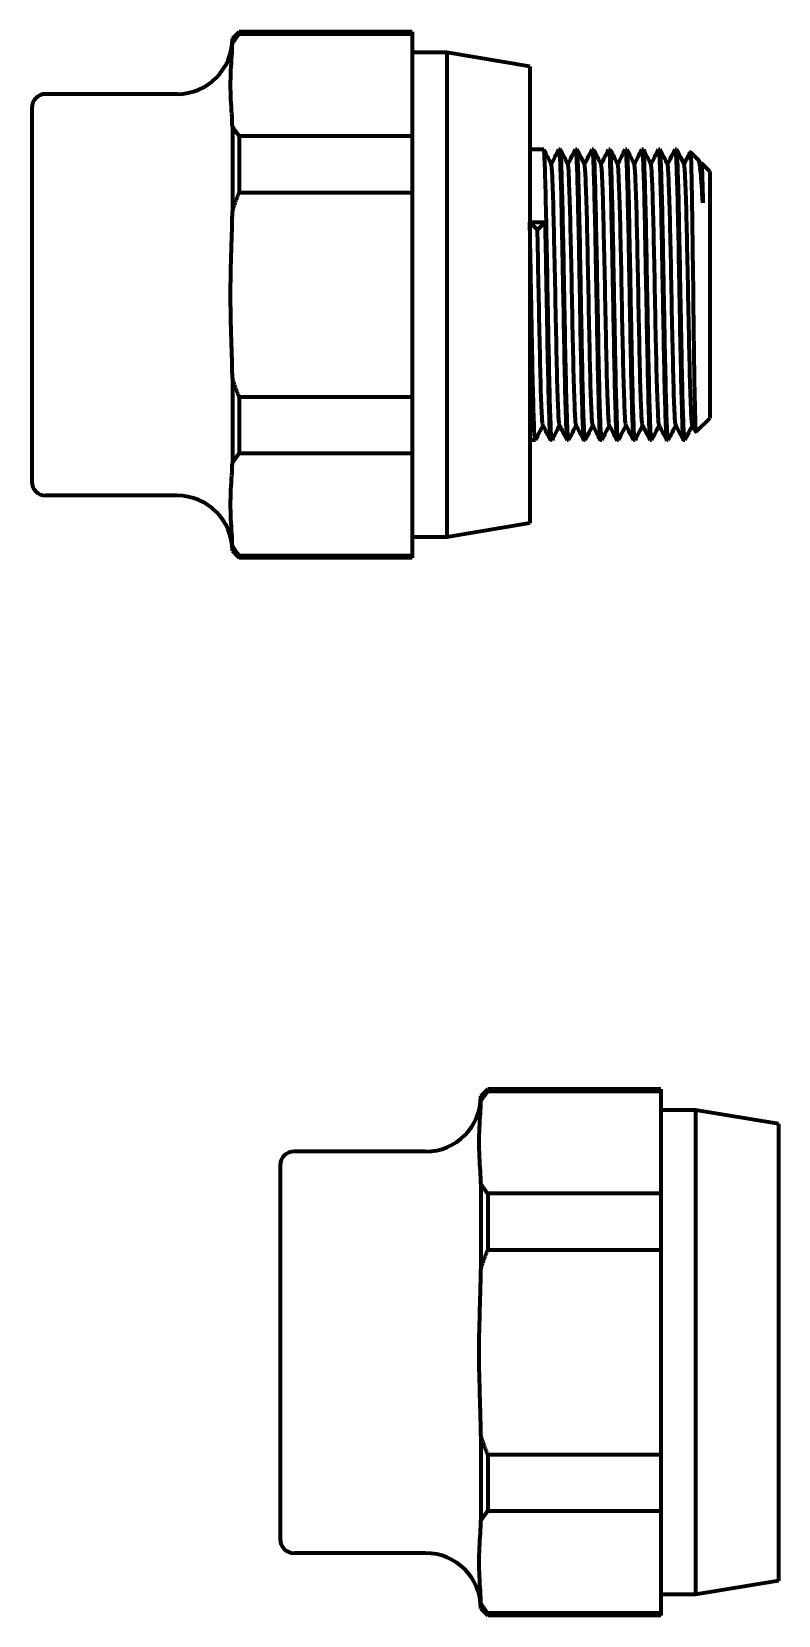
# Model space of a CAD drawing. Header units: millimetres. Extents: x -92220 to 11040, y -5929 to 27498.
# Drawn here: x -84206 to -84152.1, y 23797.8 to 23912.2 of the extents above; entities that cross this region are included whole.
import ezdxf

# ---------------------------------------------------------------- set-up
doc = ezdxf.new("R2010")
doc.units = ezdxf.units.MM
doc.layers.add('100 noprint', color=1, linetype='Continuous', plot=False)

msp = doc.modelspace()

# ---------------------------------------------------------------- linework, layer by layer
at = {"layer": '100 noprint', "color": 5, "lineweight": 80}
for p, q in [((-84191.53, 23911.69), (-84191.03, 23912.19)), ((-84191.53, 23911.69), (-84191.53, 23911.35)), ((-84191.03, 23912.19), (-84191.03, 23912.05)), ((-84178.53, 23912.19), (-84191.03, 23912.19)), ((-84191.03, 23912.05), (-84178.53, 23912.05)), ((-84178.53, 23912.19), (-84178.53, 23912.05)), ((-84178.53, 23912.05), (-84178.53, 23908.35)), ((-84176.03, 23910.69), (-84178.53, 23910.69)), ((-84176.03, 23910.69), (-84176.03, 23875.69)), ((-84170.03, 23909.69), (-84176.03, 23910.69)), ((-84170.03, 23909.69), (-84170.03, 23876.69)), ((-84178.53, 23908.35), (-84178.53, 23904.65)), ((-84195.53, 23907.69), (-84205.03, 23907.69)), ((-84206.03, 23906.69), (-84206.03, 23879.69)), ((-84191.53, 23905.35), (-84191.53, 23899.19)), ((-84178.53, 23904.65), (-84191.03, 23904.65)), ((-84191.03, 23904.65), (-84191.03, 23900.59)), ((-84178.53, 23904.65), (-84178.53, 23900.59)), ((-84169.03, 23903.69), (-84170.03, 23903.69)), ((-84167.83, 23903.69), (-84167.93, 23903.69)), ((-84166.63, 23903.69), (-84166.73, 23903.69)), ((-84165.43, 23903.69), (-84165.53, 23903.69)), ((-84164.23, 23903.69), (-84164.33, 23903.69)), ((-84163.03, 23903.69), (-84163.13, 23903.69)), ((-84161.83, 23903.69), (-84161.93, 23903.69)), ((-84160.63, 23903.69), (-84160.73, 23903.69)), ((-84159.43, 23903.69), (-84159.53, 23903.69)), ((-84157.83, 23902.89), (-84158.43, 23903.49)), ((-84157.68, 23902.6), (-84157.64, 23902.69)), ((-84157.03, 23902.09), (-84157.63, 23902.69)), ((-84157.03, 23902.09), (-84157.03, 23884.29)), ((-84191.03, 23900.59), (-84178.53, 23900.59)), ((-84178.53, 23900.59), (-84178.53, 23893.19)), ((-84169.48, 23897.89), (-84170.03, 23898.44)), ((-84170.03, 23898.44), (-84168.93, 23898.44)), ((-84168.93, 23898.44), (-84169.48, 23897.89)), ((-84178.53, 23893.19), (-84178.53, 23885.79)), ((-84191.53, 23887.19), (-84191.53, 23881.04)), ((-84178.53, 23885.79), (-84191.03, 23885.79)), ((-84191.03, 23885.79), (-84191.03, 23881.74)), ((-84178.53, 23885.79), (-84178.53, 23881.74)), ((-84157.03, 23884.29), (-84158.03, 23883.29)), ((-84191.03, 23881.74), (-84178.53, 23881.74)), ((-84178.53, 23881.74), (-84178.53, 23878.04)), ((-84169.63, 23882.69), (-84170.03, 23882.69)), ((-84168.43, 23882.69), (-84168.53, 23882.69)), ((-84167.23, 23882.69), (-84167.33, 23882.69)), ((-84166.03, 23882.69), (-84166.13, 23882.69)), ((-84164.83, 23882.69), (-84164.93, 23882.69)), ((-84163.63, 23882.69), (-84163.73, 23882.69)), ((-84162.43, 23882.69), (-84162.53, 23882.69)), ((-84161.23, 23882.69), (-84161.33, 23882.69)), ((-84160.03, 23882.69), (-84160.13, 23882.69)), ((-84158.83, 23882.69), (-84158.93, 23882.69)), ((-84195.53, 23878.69), (-84205.03, 23878.69)), ((-84178.53, 23878.04), (-84178.53, 23874.34)), ((-84170.03, 23876.69), (-84176.03, 23875.69)), ((-84191.53, 23875.04), (-84191.53, 23874.69)), ((-84176.03, 23875.69), (-84178.53, 23875.69)), ((-84191.53, 23874.69), (-84191.03, 23874.19)), ((-84178.53, 23874.34), (-84191.03, 23874.34)), ((-84191.03, 23874.34), (-84191.03, 23874.19)), ((-84178.53, 23874.19), (-84191.03, 23874.19)), ((-84178.53, 23874.34), (-84178.53, 23874.19)), ((-84173.57, 23835.31), (-84173.07, 23835.81)), ((-84173.57, 23835.31), (-84173.57, 23834.97)), ((-84173.07, 23835.81), (-84173.07, 23835.67)), ((-84160.57, 23835.81), (-84173.07, 23835.81)), ((-84173.07, 23835.67), (-84160.57, 23835.67)), ((-84160.57, 23835.81), (-84160.57, 23835.67)), ((-84160.57, 23835.67), (-84160.57, 23831.97)), ((-84158.07, 23834.31), (-84160.57, 23834.31)), ((-84158.07, 23834.31), (-84158.07, 23799.31)), ((-84152.07, 23833.31), (-84158.07, 23834.31)), ((-84152.07, 23833.31), (-84152.07, 23800.31)), ((-84160.57, 23831.97), (-84160.57, 23828.27)), ((-84188.07, 23830.31), (-84188.07, 23803.31)), ((-84177.57, 23831.31), (-84187.07, 23831.31)), ((-84173.57, 23828.97), (-84173.57, 23822.81)), ((-84160.57, 23828.27), (-84173.07, 23828.27)), ((-84173.07, 23828.27), (-84173.07, 23824.21)), ((-84160.57, 23828.27), (-84160.57, 23824.21)), ((-84173.07, 23824.21), (-84160.57, 23824.21)), ((-84160.57, 23824.21), (-84160.57, 23816.81)), ((-84160.57, 23816.81), (-84160.57, 23809.41)), ((-84173.57, 23810.81), (-84173.57, 23804.66)), ((-84160.57, 23809.41), (-84173.07, 23809.41)), ((-84173.07, 23809.41), (-84173.07, 23805.36)), ((-84160.57, 23809.41), (-84160.57, 23805.36)), ((-84173.07, 23805.36), (-84160.57, 23805.36)), ((-84160.57, 23805.36), (-84160.57, 23801.66)), ((-84177.57, 23802.31), (-84187.07, 23802.31)), ((-84160.57, 23801.66), (-84160.57, 23797.96)), ((-84158.07, 23799.31), (-84160.57, 23799.31)), ((-84152.07, 23800.31), (-84158.07, 23799.31)), ((-84173.57, 23798.66), (-84173.57, 23798.31)), ((-84173.57, 23798.31), (-84173.07, 23797.81)), ((-84160.57, 23797.96), (-84173.07, 23797.96)), ((-84173.07, 23797.96), (-84173.07, 23797.81)), ((-84160.57, 23797.81), (-84173.07, 23797.81)), ((-84160.57, 23797.96), (-84160.57, 23797.81))]:
    msp.add_line(p, q, dxfattribs=at)
for centre, radius, start, end in [((-84195.53, 23911.69), 4, 270, 0), ((-84205.03, 23906.69), 1, 90, 180), ((-84205.03, 23879.69), 1, 180, 270), ((-84195.53, 23874.69), 4, 0, 90), ((-84177.57, 23835.31), 4, 270, 0), ((-84187.07, 23830.31), 1, 90, 180), ((-84187.07, 23803.31), 1, 180, 270), ((-84177.57, 23798.31), 4, 0, 90)]:
    msp.add_arc(centre, radius, start, end, dxfattribs=at)
for points in [[(-84191.53, 23911.35), (-84191.31, 23911.69), (-84191.03, 23912.05)], [(-84191.03, 23904.65), (-84191.31, 23905), (-84191.53, 23905.35)], [(-84191.53, 23899.19), (-84191.31, 23899.88), (-84191.03, 23900.59)], [(-84191.03, 23885.79), (-84191.31, 23886.5), (-84191.53, 23887.19)], [(-84191.53, 23881.04), (-84191.31, 23881.38), (-84191.03, 23881.74)], [(-84191.03, 23874.34), (-84191.31, 23874.69), (-84191.53, 23875.04)], [(-84173.57, 23834.97), (-84173.35, 23835.31), (-84173.07, 23835.67)], [(-84173.07, 23828.27), (-84173.35, 23828.62), (-84173.57, 23828.97)], [(-84173.57, 23822.81), (-84173.35, 23823.5), (-84173.07, 23824.21)], [(-84173.07, 23809.41), (-84173.35, 23810.12), (-84173.57, 23810.81)], [(-84173.57, 23804.66), (-84173.35, 23805), (-84173.07, 23805.36)], [(-84173.07, 23797.96), (-84173.35, 23798.31), (-84173.57, 23798.66)]]:
    msp.add_rational_spline(points, [1, 1.00069694427, 1], degree=2, dxfattribs=at)
for points, knots in [([(-84191.53, 23905.35), (-84191.53, 23905.63), (-84191.55, 23905.97), (-84191.61, 23906.91), (-84191.66, 23907.69), (-84191.66, 23908.35), (-84191.66, 23909.01), (-84191.61, 23909.79), (-84191.55, 23910.73), (-84191.53, 23911.07), (-84191.53, 23911.35)], [-0.562687, -0.562687, -0.562687, -0.562687, -0.393512, -0.393512, 0, 0, 0, 0.393512, 0.393512, 0.562687, 0.562687, 0.562687, 0.562687]), ([(-84168.43, 23882.7), (-84168.45, 23882.65), (-84168.48, 23882.9), (-84168.51, 23883.45), (-84168.53, 23883.99), (-84168.56, 23884.82), (-84168.59, 23885.86), (-84168.61, 23886.9), (-84168.64, 23888.16), (-84168.67, 23889.52), (-84168.69, 23890.89), (-84168.72, 23892.36), (-84168.75, 23893.81), (-84168.77, 23895.27), (-84168.8, 23896.71), (-84168.83, 23898), (-84168.85, 23899.3), (-84168.88, 23900.45), (-84168.91, 23901.37), (-84168.93, 23902.28), (-84168.96, 23902.96), (-84168.98, 23903.34), (-84169, 23903.57), (-84169.02, 23903.69), (-84169.03, 23903.69)], [59.653898, 59.653898, 59.653898, 59.653898, 60.070985, 60.070985, 60.070985, 60.487667, 60.487667, 60.487667, 60.904001, 60.904001, 60.904001, 61.320046, 61.320046, 61.320046, 61.736976, 61.736976, 61.736976, 62.153196, 62.153196, 62.153196, 62.569837, 62.569837, 62.569837, 62.831853, 62.831853, 62.831853, 62.831853]), ([(-84167.94, 23903.69), (-84167.92, 23903.74), (-84167.89, 23903.48), (-84167.86, 23902.94), (-84167.84, 23902.4), (-84167.81, 23901.57), (-84167.78, 23900.53), (-84167.76, 23899.49), (-84167.73, 23898.23), (-84167.7, 23896.86), (-84167.68, 23895.5), (-84167.65, 23894.03), (-84167.62, 23892.58), (-84167.6, 23891.12), (-84167.57, 23889.68), (-84167.54, 23888.38), (-84167.52, 23887.09), (-84167.49, 23885.94), (-84167.46, 23885.02), (-84167.44, 23884.11), (-84167.41, 23883.43), (-84167.38, 23883.05), (-84167.37, 23882.81), (-84167.35, 23882.69), (-84167.33, 23882.69)], [-62.868215, -62.868215, -62.868215, -62.868215, -62.451129, -62.451129, -62.451129, -62.034447, -62.034447, -62.034447, -61.618112, -61.618112, -61.618112, -61.202068, -61.202068, -61.202068, -60.785138, -60.785138, -60.785138, -60.368917, -60.368917, -60.368917, -59.952277, -59.952277, -59.952277, -59.69026, -59.69026, -59.69026, -59.69026]), ([(-84167.23, 23882.7), (-84167.25, 23882.65), (-84167.28, 23882.9), (-84167.31, 23883.45), (-84167.33, 23883.99), (-84167.36, 23884.82), (-84167.39, 23885.86), (-84167.41, 23886.9), (-84167.44, 23888.16), (-84167.47, 23889.52), (-84167.49, 23890.89), (-84167.52, 23892.36), (-84167.55, 23893.81), (-84167.57, 23895.27), (-84167.6, 23896.71), (-84167.63, 23898), (-84167.65, 23899.3), (-84167.68, 23900.45), (-84167.71, 23901.37), (-84167.73, 23902.28), (-84167.76, 23902.96), (-84167.78, 23903.34), (-84167.8, 23903.57), (-84167.82, 23903.69), (-84167.83, 23903.69)], [53.370713, 53.370713, 53.370713, 53.370713, 53.7878, 53.7878, 53.7878, 54.204481, 54.204481, 54.204481, 54.620816, 54.620816, 54.620816, 55.036861, 55.036861, 55.036861, 55.453791, 55.453791, 55.453791, 55.870011, 55.870011, 55.870011, 56.286651, 56.286651, 56.286651, 56.548668, 56.548668, 56.548668, 56.548668]), ([(-84166.74, 23903.69), (-84166.72, 23903.74), (-84166.69, 23903.48), (-84166.66, 23902.94), (-84166.64, 23902.4), (-84166.61, 23901.57), (-84166.58, 23900.53), (-84166.56, 23899.49), (-84166.53, 23898.23), (-84166.5, 23896.86), (-84166.48, 23895.5), (-84166.45, 23894.03), (-84166.42, 23892.58), (-84166.4, 23891.12), (-84166.37, 23889.68), (-84166.34, 23888.38), (-84166.32, 23887.09), (-84166.29, 23885.94), (-84166.26, 23885.02), (-84166.24, 23884.11), (-84166.21, 23883.43), (-84166.18, 23883.05), (-84166.17, 23882.81), (-84166.15, 23882.69), (-84166.13, 23882.69)], [-56.58503, -56.58503, -56.58503, -56.58503, -56.167943, -56.167943, -56.167943, -55.751262, -55.751262, -55.751262, -55.334927, -55.334927, -55.334927, -54.918882, -54.918882, -54.918882, -54.501952, -54.501952, -54.501952, -54.085732, -54.085732, -54.085732, -53.669091, -53.669091, -53.669091, -53.407075, -53.407075, -53.407075, -53.407075]), ([(-84166.03, 23882.7), (-84166.05, 23882.65), (-84166.08, 23882.9), (-84166.11, 23883.45), (-84166.13, 23883.99), (-84166.16, 23884.82), (-84166.19, 23885.86), (-84166.21, 23886.9), (-84166.24, 23888.16), (-84166.27, 23889.52), (-84166.29, 23890.89), (-84166.32, 23892.36), (-84166.35, 23893.81), (-84166.37, 23895.27), (-84166.4, 23896.71), (-84166.43, 23898), (-84166.45, 23899.3), (-84166.48, 23900.45), (-84166.51, 23901.37), (-84166.53, 23902.28), (-84166.56, 23902.96), (-84166.58, 23903.34), (-84166.6, 23903.57), (-84166.62, 23903.69), (-84166.63, 23903.69)], [47.087528, 47.087528, 47.087528, 47.087528, 47.504614, 47.504614, 47.504614, 47.921296, 47.921296, 47.921296, 48.33763, 48.33763, 48.33763, 48.753675, 48.753675, 48.753675, 49.170605, 49.170605, 49.170605, 49.586826, 49.586826, 49.586826, 50.003466, 50.003466, 50.003466, 50.265482, 50.265482, 50.265482, 50.265482]), ([(-84165.54, 23903.69), (-84165.52, 23903.74), (-84165.49, 23903.48), (-84165.46, 23902.94), (-84165.44, 23902.4), (-84165.41, 23901.57), (-84165.38, 23900.53), (-84165.36, 23899.49), (-84165.33, 23898.23), (-84165.3, 23896.86), (-84165.28, 23895.5), (-84165.25, 23894.03), (-84165.22, 23892.58), (-84165.2, 23891.12), (-84165.17, 23889.68), (-84165.14, 23888.38), (-84165.12, 23887.09), (-84165.09, 23885.94), (-84165.06, 23885.02), (-84165.04, 23884.11), (-84165.01, 23883.43), (-84164.98, 23883.05), (-84164.97, 23882.81), (-84164.95, 23882.69), (-84164.93, 23882.69)], [-50.301845, -50.301845, -50.301845, -50.301845, -49.884758, -49.884758, -49.884758, -49.468076, -49.468076, -49.468076, -49.051742, -49.051742, -49.051742, -48.635697, -48.635697, -48.635697, -48.218767, -48.218767, -48.218767, -47.802546, -47.802546, -47.802546, -47.385906, -47.385906, -47.385906, -47.12389, -47.12389, -47.12389, -47.12389]), ([(-84164.83, 23882.7), (-84164.85, 23882.65), (-84164.88, 23882.9), (-84164.91, 23883.45), (-84164.93, 23883.99), (-84164.96, 23884.82), (-84164.99, 23885.86), (-84165.01, 23886.9), (-84165.04, 23888.16), (-84165.07, 23889.52), (-84165.09, 23890.89), (-84165.12, 23892.36), (-84165.15, 23893.81), (-84165.17, 23895.27), (-84165.2, 23896.71), (-84165.23, 23898), (-84165.25, 23899.3), (-84165.28, 23900.45), (-84165.31, 23901.37), (-84165.33, 23902.28), (-84165.36, 23902.96), (-84165.38, 23903.34), (-84165.4, 23903.57), (-84165.42, 23903.69), (-84165.43, 23903.69)], [40.804342, 40.804342, 40.804342, 40.804342, 41.221429, 41.221429, 41.221429, 41.638111, 41.638111, 41.638111, 42.054445, 42.054445, 42.054445, 42.47049, 42.47049, 42.47049, 42.88742, 42.88742, 42.88742, 43.30364, 43.30364, 43.30364, 43.720281, 43.720281, 43.720281, 43.982297, 43.982297, 43.982297, 43.982297]), ([(-84164.34, 23903.69), (-84164.32, 23903.74), (-84164.29, 23903.48), (-84164.26, 23902.94), (-84164.24, 23902.4), (-84164.21, 23901.57), (-84164.18, 23900.53), (-84164.16, 23899.49), (-84164.13, 23898.23), (-84164.1, 23896.86), (-84164.08, 23895.5), (-84164.05, 23894.03), (-84164.02, 23892.58), (-84164, 23891.12), (-84163.97, 23889.68), (-84163.94, 23888.38), (-84163.92, 23887.09), (-84163.89, 23885.94), (-84163.86, 23885.02), (-84163.84, 23884.11), (-84163.81, 23883.43), (-84163.78, 23883.05), (-84163.77, 23882.81), (-84163.75, 23882.69), (-84163.73, 23882.69)], [-44.018659, -44.018659, -44.018659, -44.018659, -43.601573, -43.601573, -43.601573, -43.184891, -43.184891, -43.184891, -42.768556, -42.768556, -42.768556, -42.352512, -42.352512, -42.352512, -41.935582, -41.935582, -41.935582, -41.519361, -41.519361, -41.519361, -41.102721, -41.102721, -41.102721, -40.840704, -40.840704, -40.840704, -40.840704]), ([(-84163.63, 23882.7), (-84163.65, 23882.65), (-84163.68, 23882.9), (-84163.71, 23883.45), (-84163.73, 23883.99), (-84163.76, 23884.82), (-84163.79, 23885.86), (-84163.81, 23886.9), (-84163.84, 23888.16), (-84163.87, 23889.52), (-84163.89, 23890.89), (-84163.92, 23892.36), (-84163.95, 23893.81), (-84163.97, 23895.27), (-84164, 23896.71), (-84164.03, 23898), (-84164.05, 23899.3), (-84164.08, 23900.45), (-84164.11, 23901.37), (-84164.13, 23902.28), (-84164.16, 23902.96), (-84164.18, 23903.34), (-84164.2, 23903.57), (-84164.22, 23903.69), (-84164.23, 23903.69)], [34.521157, 34.521157, 34.521157, 34.521157, 34.938244, 34.938244, 34.938244, 35.354925, 35.354925, 35.354925, 35.77126, 35.77126, 35.77126, 36.187305, 36.187305, 36.187305, 36.604235, 36.604235, 36.604235, 37.020455, 37.020455, 37.020455, 37.437096, 37.437096, 37.437096, 37.699112, 37.699112, 37.699112, 37.699112]), ([(-84163.14, 23903.69), (-84163.12, 23903.74), (-84163.09, 23903.48), (-84163.06, 23902.94), (-84163.04, 23902.4), (-84163.01, 23901.57), (-84162.98, 23900.53), (-84162.96, 23899.49), (-84162.93, 23898.23), (-84162.9, 23896.86), (-84162.88, 23895.5), (-84162.85, 23894.03), (-84162.82, 23892.58), (-84162.8, 23891.12), (-84162.77, 23889.68), (-84162.74, 23888.38), (-84162.72, 23887.09), (-84162.69, 23885.94), (-84162.66, 23885.02), (-84162.64, 23884.11), (-84162.61, 23883.43), (-84162.58, 23883.05), (-84162.57, 23882.81), (-84162.55, 23882.69), (-84162.53, 23882.69)], [-37.735474, -37.735474, -37.735474, -37.735474, -37.318387, -37.318387, -37.318387, -36.901706, -36.901706, -36.901706, -36.485371, -36.485371, -36.485371, -36.069326, -36.069326, -36.069326, -35.652396, -35.652396, -35.652396, -35.236176, -35.236176, -35.236176, -34.819536, -34.819536, -34.819536, -34.557519, -34.557519, -34.557519, -34.557519]), ([(-84162.43, 23882.7), (-84162.45, 23882.65), (-84162.48, 23882.9), (-84162.51, 23883.45), (-84162.53, 23883.99), (-84162.56, 23884.82), (-84162.59, 23885.86), (-84162.61, 23886.9), (-84162.64, 23888.16), (-84162.67, 23889.52), (-84162.69, 23890.89), (-84162.72, 23892.36), (-84162.75, 23893.81), (-84162.77, 23895.27), (-84162.8, 23896.71), (-84162.83, 23898), (-84162.85, 23899.3), (-84162.88, 23900.45), (-84162.91, 23901.37), (-84162.93, 23902.28), (-84162.96, 23902.96), (-84162.98, 23903.34), (-84163, 23903.57), (-84163.02, 23903.69), (-84163.03, 23903.69)], [28.237972, 28.237972, 28.237972, 28.237972, 28.655058, 28.655058, 28.655058, 29.07174, 29.07174, 29.07174, 29.488075, 29.488075, 29.488075, 29.904119, 29.904119, 29.904119, 30.321049, 30.321049, 30.321049, 30.73727, 30.73727, 30.73727, 31.15391, 31.15391, 31.15391, 31.415927, 31.415927, 31.415927, 31.415927]), ([(-84161.94, 23903.69), (-84161.92, 23903.74), (-84161.89, 23903.48), (-84161.86, 23902.94), (-84161.84, 23902.4), (-84161.81, 23901.57), (-84161.78, 23900.53), (-84161.76, 23899.49), (-84161.73, 23898.23), (-84161.7, 23896.86), (-84161.68, 23895.5), (-84161.65, 23894.03), (-84161.62, 23892.58), (-84161.6, 23891.12), (-84161.57, 23889.68), (-84161.54, 23888.38), (-84161.52, 23887.09), (-84161.49, 23885.94), (-84161.46, 23885.02), (-84161.44, 23884.11), (-84161.41, 23883.43), (-84161.38, 23883.05), (-84161.37, 23882.81), (-84161.35, 23882.69), (-84161.33, 23882.69)], [-31.452289, -31.452289, -31.452289, -31.452289, -31.035202, -31.035202, -31.035202, -30.61852, -30.61852, -30.61852, -30.202186, -30.202186, -30.202186, -29.786141, -29.786141, -29.786141, -29.369211, -29.369211, -29.369211, -28.952991, -28.952991, -28.952991, -28.53635, -28.53635, -28.53635, -28.274334, -28.274334, -28.274334, -28.274334]), ([(-84161.23, 23882.7), (-84161.25, 23882.65), (-84161.28, 23882.9), (-84161.31, 23883.45), (-84161.33, 23883.99), (-84161.36, 23884.82), (-84161.39, 23885.86), (-84161.41, 23886.9), (-84161.44, 23888.16), (-84161.47, 23889.52), (-84161.49, 23890.89), (-84161.52, 23892.36), (-84161.55, 23893.81), (-84161.57, 23895.27), (-84161.6, 23896.71), (-84161.63, 23898), (-84161.65, 23899.3), (-84161.68, 23900.45), (-84161.71, 23901.37), (-84161.73, 23902.28), (-84161.76, 23902.96), (-84161.78, 23903.34), (-84161.8, 23903.57), (-84161.82, 23903.69), (-84161.83, 23903.69)], [21.954786, 21.954786, 21.954786, 21.954786, 22.371873, 22.371873, 22.371873, 22.788555, 22.788555, 22.788555, 23.204889, 23.204889, 23.204889, 23.620934, 23.620934, 23.620934, 24.037864, 24.037864, 24.037864, 24.454085, 24.454085, 24.454085, 24.870725, 24.870725, 24.870725, 25.132741, 25.132741, 25.132741, 25.132741]), ([(-84160.74, 23903.69), (-84160.72, 23903.74), (-84160.69, 23903.48), (-84160.66, 23902.94), (-84160.64, 23902.4), (-84160.61, 23901.57), (-84160.58, 23900.53), (-84160.56, 23899.49), (-84160.53, 23898.23), (-84160.5, 23896.86), (-84160.48, 23895.5), (-84160.45, 23894.03), (-84160.42, 23892.58), (-84160.4, 23891.12), (-84160.37, 23889.68), (-84160.34, 23888.38), (-84160.32, 23887.09), (-84160.29, 23885.94), (-84160.26, 23885.02), (-84160.24, 23884.11), (-84160.21, 23883.43), (-84160.18, 23883.05), (-84160.17, 23882.81), (-84160.15, 23882.69), (-84160.13, 23882.69)], [-25.169103, -25.169103, -25.169103, -25.169103, -24.752017, -24.752017, -24.752017, -24.335335, -24.335335, -24.335335, -23.919001, -23.919001, -23.919001, -23.502956, -23.502956, -23.502956, -23.086026, -23.086026, -23.086026, -22.669805, -22.669805, -22.669805, -22.253165, -22.253165, -22.253165, -21.991149, -21.991149, -21.991149, -21.991149]), ([(-84160.03, 23882.7), (-84160.05, 23882.65), (-84160.08, 23882.9), (-84160.11, 23883.45), (-84160.13, 23883.99), (-84160.16, 23884.82), (-84160.19, 23885.86), (-84160.21, 23886.9), (-84160.24, 23888.16), (-84160.27, 23889.52), (-84160.29, 23890.89), (-84160.32, 23892.36), (-84160.35, 23893.81), (-84160.37, 23895.27), (-84160.4, 23896.71), (-84160.43, 23898), (-84160.45, 23899.3), (-84160.48, 23900.45), (-84160.51, 23901.37), (-84160.53, 23902.28), (-84160.56, 23902.96), (-84160.58, 23903.34), (-84160.6, 23903.57), (-84160.62, 23903.69), (-84160.63, 23903.69)], [15.671601, 15.671601, 15.671601, 15.671601, 16.088688, 16.088688, 16.088688, 16.505369, 16.505369, 16.505369, 16.921704, 16.921704, 16.921704, 17.337749, 17.337749, 17.337749, 17.754679, 17.754679, 17.754679, 18.170899, 18.170899, 18.170899, 18.58754, 18.58754, 18.58754, 18.849556, 18.849556, 18.849556, 18.849556]), ([(-84159.54, 23903.69), (-84159.52, 23903.74), (-84159.49, 23903.48), (-84159.46, 23902.94), (-84159.44, 23902.4), (-84159.41, 23901.57), (-84159.38, 23900.53), (-84159.36, 23899.49), (-84159.33, 23898.23), (-84159.3, 23896.86), (-84159.28, 23895.5), (-84159.25, 23894.03), (-84159.22, 23892.58), (-84159.2, 23891.12), (-84159.17, 23889.68), (-84159.14, 23888.38), (-84159.12, 23887.09), (-84159.09, 23885.94), (-84159.06, 23885.02), (-84159.04, 23884.11), (-84159.01, 23883.43), (-84158.98, 23883.05), (-84158.97, 23882.81), (-84158.95, 23882.69), (-84158.93, 23882.69)], [-18.885918, -18.885918, -18.885918, -18.885918, -18.468832, -18.468832, -18.468832, -18.05215, -18.05215, -18.05215, -17.635815, -17.635815, -17.635815, -17.21977, -17.21977, -17.21977, -16.80284, -16.80284, -16.80284, -16.38662, -16.38662, -16.38662, -15.96998, -15.96998, -15.96998, -15.707963, -15.707963, -15.707963, -15.707963]), ([(-84158.83, 23882.7), (-84158.85, 23882.65), (-84158.88, 23882.9), (-84158.91, 23883.45), (-84158.93, 23883.99), (-84158.96, 23884.82), (-84158.99, 23885.86), (-84159.01, 23886.9), (-84159.04, 23888.16), (-84159.07, 23889.52), (-84159.09, 23890.89), (-84159.12, 23892.36), (-84159.15, 23893.81), (-84159.17, 23895.27), (-84159.2, 23896.71), (-84159.23, 23898), (-84159.25, 23899.3), (-84159.28, 23900.45), (-84159.31, 23901.37), (-84159.33, 23902.28), (-84159.36, 23902.96), (-84159.38, 23903.34), (-84159.4, 23903.57), (-84159.42, 23903.69), (-84159.43, 23903.69)], [9.388416, 9.388416, 9.388416, 9.388416, 9.805502, 9.805502, 9.805502, 10.222184, 10.222184, 10.222184, 10.638519, 10.638519, 10.638519, 11.054563, 11.054563, 11.054563, 11.471494, 11.471494, 11.471494, 11.887714, 11.887714, 11.887714, 12.304354, 12.304354, 12.304354, 12.566371, 12.566371, 12.566371, 12.566371]), ([(-84158.44, 23903.49), (-84158.44, 23903.49), (-84158.44, 23903.49), (-84158.42, 23903.5), (-84158.4, 23903.24), (-84158.37, 23902.22), (-84158.35, 23901.48), (-84158.32, 23899.62), (-84158.3, 23898.51), (-84158.27, 23896.08), (-84158.25, 23894.78), (-84158.22, 23892.15), (-84158.21, 23890.85), (-84158.17, 23888.41), (-84158.16, 23887.3), (-84158.12, 23885.42), (-84158.11, 23884.67), (-84158.07, 23883.62), (-84158.06, 23883.33), (-84158.04, 23883.29), (-84158.04, 23883.29), (-84158.03, 23883.29)], [1.601128, 1.601128, 1.601128, 1.601128, 1.625689, 1.625689, 2.027372, 2.027372, 2.427158, 2.427158, 2.825048, 2.825048, 3.221042, 3.221042, 3.615138, 3.615138, 4.007338, 4.007338, 4.39764, 4.39764, 4.786045, 4.786045, 4.82548, 4.82548, 4.82548, 4.82548]), ([(-84167.89, 23883.8), (-84167.92, 23883.86), (-84167.95, 23884.2), (-84167.97, 23884.81), (-84168, 23885.42), (-84168.03, 23886.28), (-84168.06, 23887.33), (-84168.08, 23888.38), (-84168.11, 23889.61), (-84168.14, 23890.91), (-84168.17, 23892.26), (-84168.19, 23893.68), (-84168.22, 23895.05), (-84168.25, 23896.36), (-84168.28, 23897.62), (-84168.3, 23898.71), (-84168.33, 23899.79), (-84168.36, 23900.71), (-84168.39, 23901.37), (-84168.41, 23902.03), (-84168.44, 23902.44), (-84168.47, 23902.56), (-84168.47, 23902.57), (-84168.47, 23902.58), (-84168.48, 23902.59)], [59.730873, 59.730873, 59.730873, 59.730873, 60.159537, 60.159537, 60.159537, 60.587791, 60.587791, 60.587791, 61.015697, 61.015697, 61.015697, 61.459583, 61.459583, 61.459583, 61.887865, 61.887865, 61.887865, 62.315505, 62.315505, 62.315505, 62.743205, 62.743205, 62.743205, 62.79124, 62.79124, 62.79124, 62.79124]), ([(-84166.69, 23883.8), (-84166.72, 23883.86), (-84166.75, 23884.2), (-84166.77, 23884.81), (-84166.8, 23885.42), (-84166.83, 23886.28), (-84166.86, 23887.33), (-84166.88, 23888.38), (-84166.91, 23889.61), (-84166.94, 23890.91), (-84166.97, 23892.26), (-84166.99, 23893.68), (-84167.02, 23895.05), (-84167.05, 23896.36), (-84167.08, 23897.62), (-84167.1, 23898.71), (-84167.13, 23899.79), (-84167.16, 23900.71), (-84167.19, 23901.37), (-84167.21, 23902.03), (-84167.24, 23902.44), (-84167.27, 23902.56), (-84167.27, 23902.57), (-84167.27, 23902.58), (-84167.28, 23902.59)], [53.447688, 53.447688, 53.447688, 53.447688, 53.876352, 53.876352, 53.876352, 54.304606, 54.304606, 54.304606, 54.732512, 54.732512, 54.732512, 55.176398, 55.176398, 55.176398, 55.60468, 55.60468, 55.60468, 56.03232, 56.03232, 56.03232, 56.46002, 56.46002, 56.46002, 56.508055, 56.508055, 56.508055, 56.508055]), ([(-84165.49, 23883.8), (-84165.52, 23883.86), (-84165.55, 23884.2), (-84165.57, 23884.81), (-84165.6, 23885.42), (-84165.63, 23886.28), (-84165.66, 23887.33), (-84165.68, 23888.38), (-84165.71, 23889.61), (-84165.74, 23890.91), (-84165.77, 23892.26), (-84165.79, 23893.68), (-84165.82, 23895.05), (-84165.85, 23896.36), (-84165.88, 23897.62), (-84165.9, 23898.71), (-84165.93, 23899.79), (-84165.96, 23900.71), (-84165.99, 23901.37), (-84166.01, 23902.03), (-84166.04, 23902.44), (-84166.07, 23902.56), (-84166.07, 23902.57), (-84166.07, 23902.58), (-84166.08, 23902.59)], [47.164503, 47.164503, 47.164503, 47.164503, 47.593166, 47.593166, 47.593166, 48.02142, 48.02142, 48.02142, 48.449327, 48.449327, 48.449327, 48.893213, 48.893213, 48.893213, 49.321494, 49.321494, 49.321494, 49.749135, 49.749135, 49.749135, 50.176835, 50.176835, 50.176835, 50.224869, 50.224869, 50.224869, 50.224869]), ([(-84164.29, 23883.8), (-84164.32, 23883.86), (-84164.35, 23884.2), (-84164.37, 23884.81), (-84164.4, 23885.42), (-84164.43, 23886.28), (-84164.46, 23887.33), (-84164.48, 23888.38), (-84164.51, 23889.61), (-84164.54, 23890.91), (-84164.57, 23892.26), (-84164.59, 23893.68), (-84164.62, 23895.05), (-84164.65, 23896.36), (-84164.68, 23897.62), (-84164.7, 23898.71), (-84164.73, 23899.79), (-84164.76, 23900.71), (-84164.79, 23901.37), (-84164.81, 23902.03), (-84164.84, 23902.44), (-84164.87, 23902.56), (-84164.87, 23902.57), (-84164.87, 23902.58), (-84164.88, 23902.59)], [40.881317, 40.881317, 40.881317, 40.881317, 41.309981, 41.309981, 41.309981, 41.738235, 41.738235, 41.738235, 42.166142, 42.166142, 42.166142, 42.610027, 42.610027, 42.610027, 43.038309, 43.038309, 43.038309, 43.465949, 43.465949, 43.465949, 43.893649, 43.893649, 43.893649, 43.941684, 43.941684, 43.941684, 43.941684]), ([(-84163.09, 23883.8), (-84163.12, 23883.86), (-84163.15, 23884.2), (-84163.17, 23884.81), (-84163.2, 23885.42), (-84163.23, 23886.28), (-84163.26, 23887.33), (-84163.28, 23888.38), (-84163.31, 23889.61), (-84163.34, 23890.91), (-84163.37, 23892.26), (-84163.39, 23893.68), (-84163.42, 23895.05), (-84163.45, 23896.36), (-84163.48, 23897.62), (-84163.5, 23898.71), (-84163.53, 23899.79), (-84163.56, 23900.71), (-84163.59, 23901.37), (-84163.61, 23902.03), (-84163.64, 23902.44), (-84163.67, 23902.56), (-84163.67, 23902.57), (-84163.67, 23902.58), (-84163.68, 23902.59)], [34.598132, 34.598132, 34.598132, 34.598132, 35.026796, 35.026796, 35.026796, 35.45505, 35.45505, 35.45505, 35.882956, 35.882956, 35.882956, 36.326842, 36.326842, 36.326842, 36.755124, 36.755124, 36.755124, 37.182764, 37.182764, 37.182764, 37.610464, 37.610464, 37.610464, 37.658499, 37.658499, 37.658499, 37.658499]), ([(-84161.89, 23883.8), (-84161.92, 23883.86), (-84161.95, 23884.2), (-84161.97, 23884.81), (-84162, 23885.42), (-84162.03, 23886.28), (-84162.06, 23887.33), (-84162.08, 23888.38), (-84162.11, 23889.61), (-84162.14, 23890.91), (-84162.17, 23892.26), (-84162.19, 23893.68), (-84162.22, 23895.05), (-84162.25, 23896.36), (-84162.28, 23897.62), (-84162.3, 23898.71), (-84162.33, 23899.79), (-84162.36, 23900.71), (-84162.39, 23901.37), (-84162.41, 23902.03), (-84162.44, 23902.44), (-84162.47, 23902.56), (-84162.47, 23902.57), (-84162.47, 23902.58), (-84162.48, 23902.59)], [28.314947, 28.314947, 28.314947, 28.314947, 28.743611, 28.743611, 28.743611, 29.171864, 29.171864, 29.171864, 29.599771, 29.599771, 29.599771, 30.043657, 30.043657, 30.043657, 30.471938, 30.471938, 30.471938, 30.899579, 30.899579, 30.899579, 31.327279, 31.327279, 31.327279, 31.375314, 31.375314, 31.375314, 31.375314]), ([(-84160.69, 23883.8), (-84160.72, 23883.86), (-84160.75, 23884.2), (-84160.77, 23884.81), (-84160.8, 23885.42), (-84160.83, 23886.28), (-84160.86, 23887.33), (-84160.88, 23888.38), (-84160.91, 23889.61), (-84160.94, 23890.91), (-84160.97, 23892.26), (-84160.99, 23893.68), (-84161.02, 23895.05), (-84161.05, 23896.36), (-84161.08, 23897.62), (-84161.1, 23898.71), (-84161.13, 23899.79), (-84161.16, 23900.71), (-84161.19, 23901.37), (-84161.21, 23902.03), (-84161.24, 23902.44), (-84161.27, 23902.56), (-84161.27, 23902.57), (-84161.27, 23902.58), (-84161.28, 23902.59)], [22.031762, 22.031762, 22.031762, 22.031762, 22.460425, 22.460425, 22.460425, 22.888679, 22.888679, 22.888679, 23.316586, 23.316586, 23.316586, 23.760471, 23.760471, 23.760471, 24.188753, 24.188753, 24.188753, 24.616393, 24.616393, 24.616393, 25.044093, 25.044093, 25.044093, 25.092128, 25.092128, 25.092128, 25.092128]), ([(-84159.49, 23883.8), (-84159.52, 23883.86), (-84159.55, 23884.2), (-84159.57, 23884.81), (-84159.6, 23885.42), (-84159.63, 23886.28), (-84159.66, 23887.33), (-84159.68, 23888.38), (-84159.71, 23889.61), (-84159.74, 23890.91), (-84159.77, 23892.26), (-84159.79, 23893.68), (-84159.82, 23895.05), (-84159.85, 23896.36), (-84159.88, 23897.62), (-84159.9, 23898.71), (-84159.93, 23899.79), (-84159.96, 23900.71), (-84159.99, 23901.37), (-84160.01, 23902.03), (-84160.04, 23902.44), (-84160.07, 23902.56), (-84160.07, 23902.57), (-84160.07, 23902.58), (-84160.08, 23902.59)], [15.748576, 15.748576, 15.748576, 15.748576, 16.17724, 16.17724, 16.17724, 16.605494, 16.605494, 16.605494, 17.0334, 17.0334, 17.0334, 17.477286, 17.477286, 17.477286, 17.905568, 17.905568, 17.905568, 18.333208, 18.333208, 18.333208, 18.760908, 18.760908, 18.760908, 18.808943, 18.808943, 18.808943, 18.808943]), ([(-84158.29, 23883.8), (-84158.32, 23883.86), (-84158.35, 23884.2), (-84158.37, 23884.81), (-84158.4, 23885.42), (-84158.43, 23886.28), (-84158.46, 23887.33), (-84158.48, 23888.38), (-84158.51, 23889.61), (-84158.54, 23890.91), (-84158.57, 23892.26), (-84158.59, 23893.68), (-84158.62, 23895.05), (-84158.65, 23896.36), (-84158.68, 23897.62), (-84158.7, 23898.71), (-84158.73, 23899.79), (-84158.76, 23900.71), (-84158.79, 23901.37), (-84158.81, 23902.03), (-84158.84, 23902.44), (-84158.87, 23902.56), (-84158.87, 23902.57), (-84158.87, 23902.58), (-84158.88, 23902.59)], [9.465391, 9.465391, 9.465391, 9.465391, 9.894055, 9.894055, 9.894055, 10.322308, 10.322308, 10.322308, 10.750215, 10.750215, 10.750215, 11.194101, 11.194101, 11.194101, 11.622383, 11.622383, 11.622383, 12.050023, 12.050023, 12.050023, 12.477723, 12.477723, 12.477723, 12.525758, 12.525758, 12.525758, 12.525758]), ([(-84157.53, 23899.84), (-84157.58, 23900.75), (-84157.63, 23901.48), (-84157.73, 23902.53), (-84157.78, 23902.83), (-84157.83, 23902.89), (-84157.83, 23902.89), (-84157.83, 23902.89)], [0, 0, 0, 0, 0.370359, 0.370359, 0.7463938, 0.7463938, 0.7533782, 0.7533782, 0.7533782, 0.7533782]), ([(-84157.53, 23899.84), (-84157.56, 23900.79), (-84157.59, 23901.53), (-84157.62, 23902), (-84157.64, 23902.35), (-84157.66, 23902.55), (-84157.68, 23902.59)], [5.4977871, 5.4977871, 5.4977871, 5.4977871, 5.9263683, 5.9263683, 5.9263683, 6.2425723, 6.2425723, 6.2425723, 6.2425723]), ([(-84157.64, 23902.69), (-84157.62, 23902.72), (-84157.61, 23902.54), (-84157.58, 23901.92), (-84157.57, 23901.6), (-84157.55, 23900.82), (-84157.54, 23900.36), (-84157.53, 23899.84)], [7.8498177, 7.8498177, 7.8498177, 7.8498177, 8.1962713, 8.1962713, 8.4153263, 8.4153263, 8.6337043, 8.6337043, 8.6337043, 8.6337043]), ([(-84191.53, 23887.19), (-84191.53, 23887.76), (-84191.55, 23888.43), (-84191.61, 23890.31), (-84191.66, 23891.88), (-84191.66, 23893.19), (-84191.66, 23894.51), (-84191.61, 23896.08), (-84191.55, 23897.95), (-84191.53, 23898.63), (-84191.53, 23899.19)], [-0.562687, -0.562687, -0.562687, -0.562687, -0.393512, -0.393512, 0, 0, 0, 0.393512, 0.393512, 0.562687, 0.562687, 0.562687, 0.562687]), ([(-84169.63, 23882.7), (-84169.65, 23882.65), (-84169.68, 23882.9), (-84169.71, 23883.44), (-84169.73, 23884), (-84169.76, 23884.86), (-84169.79, 23885.94), (-84169.82, 23887), (-84169.84, 23888.26), (-84169.87, 23889.64), (-84169.9, 23891.07), (-84169.92, 23892.61), (-84169.95, 23894.13), (-84169.98, 23895.64), (-84170.01, 23897.13), (-84170.03, 23898.44)], [65.937083, 65.937083, 65.937083, 65.937083, 66.353262, 66.353262, 66.353262, 66.781907, 66.781907, 66.781907, 67.198424, 67.198424, 67.198424, 67.633132, 67.633132, 67.633132, 68.067841, 68.067841, 68.067841, 68.067841]), ([(-84169.09, 23883.8), (-84169.12, 23883.86), (-84169.15, 23884.2), (-84169.17, 23884.81), (-84169.2, 23885.41), (-84169.23, 23886.28), (-84169.26, 23887.33), (-84169.28, 23888.38), (-84169.31, 23889.61), (-84169.34, 23890.91), (-84169.37, 23892.21), (-84169.39, 23893.59), (-84169.42, 23894.91), (-84169.44, 23895.96), (-84169.46, 23896.97), (-84169.48, 23897.89)], [66.014059, 66.014059, 66.014059, 66.014059, 66.441859, 66.441859, 66.441859, 66.870726, 66.870726, 66.870726, 67.298779, 67.298779, 67.298779, 67.727459, 67.727459, 67.727459, 68.067841, 68.067841, 68.067841, 68.067841]), ([(-84168.93, 23898.44), (-84168.91, 23897.18), (-84168.88, 23895.77), (-84168.86, 23894.32), (-84168.83, 23892.86), (-84168.8, 23891.37), (-84168.78, 23889.97), (-84168.75, 23888.58), (-84168.72, 23887.29), (-84168.7, 23886.2), (-84168.67, 23885.1), (-84168.64, 23884.21), (-84168.62, 23883.61), (-84168.59, 23883.01), (-84168.56, 23882.69), (-84168.53, 23882.69)], [-68.067841, -68.067841, -68.067841, -68.067841, -67.651687, -67.651687, -67.651687, -67.232127, -67.232127, -67.232127, -66.815655, -66.815655, -66.815655, -66.39455, -66.39455, -66.39455, -65.973446, -65.973446, -65.973446, -65.973446]), ([(-84191.53, 23875.04), (-84191.53, 23875.32), (-84191.55, 23875.66), (-84191.61, 23876.6), (-84191.66, 23877.38), (-84191.66, 23878.04), (-84191.66, 23878.69), (-84191.61, 23879.48), (-84191.55, 23880.42), (-84191.53, 23880.76), (-84191.53, 23881.04)], [-0.562687, -0.562687, -0.562687, -0.562687, -0.393512, -0.393512, 0, 0, 0, 0.393512, 0.393512, 0.562687, 0.562687, 0.562687, 0.562687]), ([(-84173.57, 23828.97), (-84173.57, 23829.25), (-84173.59, 23829.59), (-84173.64, 23830.53), (-84173.7, 23831.31), (-84173.7, 23831.97), (-84173.7, 23832.62), (-84173.64, 23833.41), (-84173.59, 23834.35), (-84173.57, 23834.69), (-84173.57, 23834.97)], [-0.562687, -0.562687, -0.562687, -0.562687, -0.393512, -0.393512, 0, 0, 0, 0.393512, 0.393512, 0.562687, 0.562687, 0.562687, 0.562687]), ([(-84173.57, 23810.81), (-84173.57, 23811.38), (-84173.59, 23812.05), (-84173.64, 23813.93), (-84173.7, 23815.5), (-84173.7, 23816.81), (-84173.7, 23818.12), (-84173.64, 23819.7), (-84173.59, 23821.57), (-84173.57, 23822.25), (-84173.57, 23822.81)], [-0.562687, -0.562687, -0.562687, -0.562687, -0.393512, -0.393512, 0, 0, 0, 0.393512, 0.393512, 0.562687, 0.562687, 0.562687, 0.562687]), ([(-84173.57, 23798.66), (-84173.57, 23798.94), (-84173.59, 23799.28), (-84173.64, 23800.22), (-84173.7, 23801), (-84173.7, 23801.66), (-84173.7, 23802.31), (-84173.64, 23803.1), (-84173.59, 23804.04), (-84173.57, 23804.38), (-84173.57, 23804.66)], [-0.562687, -0.562687, -0.562687, -0.562687, -0.393512, -0.393512, 0, 0, 0, 0.393512, 0.393512, 0.562687, 0.562687, 0.562687, 0.562687])]:
    msp.add_open_spline(points, degree=3, knots=knots, dxfattribs=at)
for points in [[(-84169.03, 23903.69), (-84168.84, 23903.32), (-84168.66, 23902.95), (-84168.48, 23902.59)], [(-84168.48, 23902.6), (-84168.3, 23902.96), (-84168.12, 23903.33), (-84167.94, 23903.69)], [(-84167.83, 23903.69), (-84167.64, 23903.32), (-84167.46, 23902.95), (-84167.28, 23902.59)], [(-84167.28, 23902.6), (-84167.1, 23902.96), (-84166.92, 23903.33), (-84166.74, 23903.69)], [(-84166.63, 23903.69), (-84166.44, 23903.32), (-84166.26, 23902.95), (-84166.08, 23902.59)], [(-84166.08, 23902.6), (-84165.9, 23902.96), (-84165.72, 23903.33), (-84165.54, 23903.69)], [(-84165.43, 23903.69), (-84165.24, 23903.32), (-84165.06, 23902.95), (-84164.88, 23902.59)], [(-84164.88, 23902.6), (-84164.7, 23902.96), (-84164.52, 23903.33), (-84164.34, 23903.69)], [(-84164.23, 23903.69), (-84164.04, 23903.32), (-84163.86, 23902.95), (-84163.68, 23902.59)], [(-84163.68, 23902.6), (-84163.5, 23902.96), (-84163.32, 23903.33), (-84163.14, 23903.69)], [(-84163.03, 23903.69), (-84162.84, 23903.32), (-84162.66, 23902.95), (-84162.48, 23902.59)], [(-84162.48, 23902.6), (-84162.3, 23902.96), (-84162.12, 23903.33), (-84161.94, 23903.69)], [(-84161.83, 23903.69), (-84161.64, 23903.32), (-84161.46, 23902.95), (-84161.28, 23902.59)], [(-84161.28, 23902.6), (-84161.1, 23902.96), (-84160.92, 23903.33), (-84160.74, 23903.69)], [(-84160.63, 23903.69), (-84160.44, 23903.32), (-84160.26, 23902.95), (-84160.08, 23902.59)], [(-84160.08, 23902.6), (-84159.9, 23902.96), (-84159.72, 23903.33), (-84159.54, 23903.69)], [(-84159.43, 23903.69), (-84159.24, 23903.32), (-84159.06, 23902.95), (-84158.88, 23902.59)], [(-84158.88, 23902.6), (-84158.74, 23902.9), (-84158.59, 23903.2), (-84158.44, 23903.49)], [(-84157.82, 23902.87), (-84157.77, 23902.78), (-84157.72, 23902.68), (-84157.68, 23902.59)], [(-84169.08, 23883.79), (-84169.27, 23883.42), (-84169.45, 23883.06), (-84169.63, 23882.7)], [(-84168.54, 23882.7), (-84168.73, 23883.07), (-84168.91, 23883.43), (-84169.09, 23883.8)], [(-84167.88, 23883.79), (-84168.07, 23883.42), (-84168.25, 23883.06), (-84168.43, 23882.7)], [(-84167.34, 23882.7), (-84167.53, 23883.07), (-84167.71, 23883.43), (-84167.89, 23883.8)], [(-84166.68, 23883.79), (-84166.87, 23883.42), (-84167.05, 23883.06), (-84167.23, 23882.7)], [(-84166.14, 23882.7), (-84166.33, 23883.07), (-84166.51, 23883.43), (-84166.69, 23883.8)], [(-84165.48, 23883.79), (-84165.67, 23883.42), (-84165.85, 23883.06), (-84166.03, 23882.7)], [(-84164.94, 23882.7), (-84165.13, 23883.07), (-84165.31, 23883.43), (-84165.49, 23883.8)], [(-84164.28, 23883.79), (-84164.47, 23883.42), (-84164.65, 23883.06), (-84164.83, 23882.7)], [(-84163.74, 23882.7), (-84163.93, 23883.07), (-84164.11, 23883.43), (-84164.29, 23883.8)], [(-84163.08, 23883.79), (-84163.27, 23883.42), (-84163.45, 23883.06), (-84163.63, 23882.7)], [(-84162.54, 23882.7), (-84162.73, 23883.07), (-84162.91, 23883.43), (-84163.09, 23883.8)], [(-84161.88, 23883.79), (-84162.07, 23883.42), (-84162.25, 23883.06), (-84162.43, 23882.7)], [(-84161.34, 23882.7), (-84161.53, 23883.07), (-84161.71, 23883.43), (-84161.89, 23883.8)], [(-84160.68, 23883.79), (-84160.87, 23883.42), (-84161.05, 23883.06), (-84161.23, 23882.7)], [(-84160.14, 23882.7), (-84160.33, 23883.07), (-84160.51, 23883.43), (-84160.69, 23883.8)], [(-84159.48, 23883.79), (-84159.67, 23883.42), (-84159.85, 23883.06), (-84160.03, 23882.7)], [(-84158.94, 23882.7), (-84159.13, 23883.07), (-84159.31, 23883.43), (-84159.49, 23883.8)], [(-84158.28, 23883.79), (-84158.47, 23883.42), (-84158.65, 23883.06), (-84158.83, 23882.7)], [(-84158.04, 23883.3), (-84158.12, 23883.47), (-84158.21, 23883.63), (-84158.29, 23883.8)]]:
    msp.add_open_spline(points, degree=3, dxfattribs=at)

doc.saveas('drawing.dxf')
